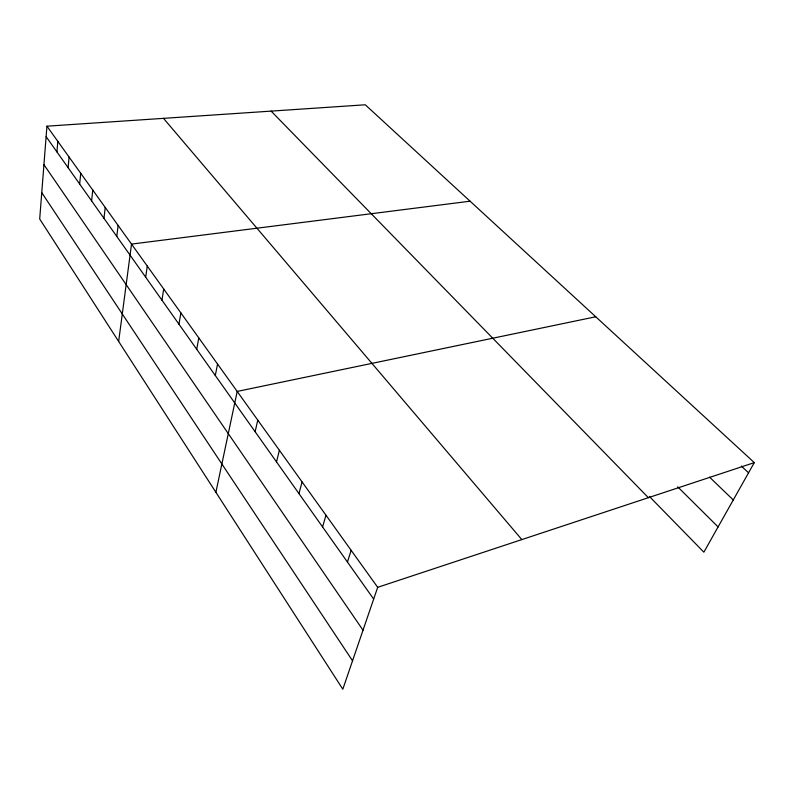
<?xml version="1.0" encoding="UTF-8"?>
<svg xmlns="http://www.w3.org/2000/svg" width="794" height="794" viewBox="0 0 794 794"><rect width="100%" height="100%" fill="white"/><g stroke="black" fill="none" stroke-linecap="round" stroke-linejoin="round"><path stroke-width="1.19" d="M46.935 126.186L39.7 218.985L342.819 689.212L377.686 587.322L754.3 462.614L365.27 104.788L46.935 126.186L377.686 587.322M56.93 151.922L57.823 141.362M68.105 167.703L69.078 157.053M79.658 184.01L80.72 173.281M91.608 200.872L92.759 190.064M103.974 218.34L105.225 207.442M116.778 236.413L118.127 225.446M118.653 341.46L131.516 244.105L470.088 201.2M145.679 277.205L147.267 266.069M161.966 300.201L163.703 288.976M178.968 324.21L180.863 312.896M196.733 349.281L198.788 337.897M215.303 375.512L217.546 364.049M215.889 492.3L237.188 391.432L595.748 316.776M255.132 431.728L257.772 420.135M276.511 461.909L279.389 450.267M298.961 493.61L302.087 481.918M322.582 526.948L325.977 515.227M347.444 562.063L351.147 550.311M754.3 462.614L703.871 552.177L649.313 496.379M741.328 466.078L748.563 472.807M709.558 477.154L733.269 499.962M677.709 486.831L718.094 526.928M271.111 111.11L648.39 497.689M163.485 118.346L521.827 539.592M46.121 136.657L373.666 599.073M43.938 164.666L363.017 630.188M41.754 192.644L352.546 660.807"/></g></svg>
